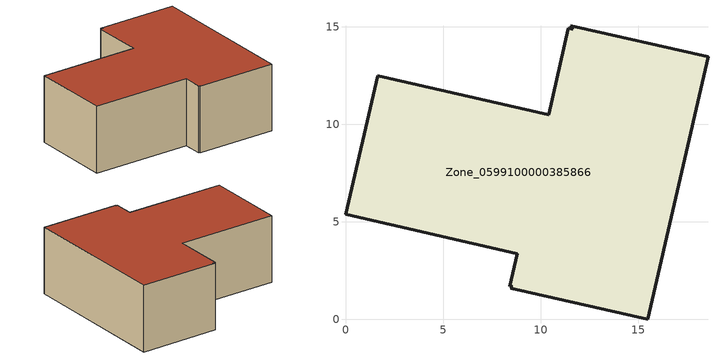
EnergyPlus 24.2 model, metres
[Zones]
Zone_0599100000385866
 floor ground (C_G): 8.79,3.37 0,5.39 1.64,12.49 10.42,10.48 11.42,14.93 11.64,14.88 11.53,15.06 18.57,13.47 15.49,0 8.46,1.6 8.57,1.67 8.41,1.71 z4.06
 wall outside (C_F): 8.46,1.6 15.49,0 18.57,13.47 11.53,15.06 11.64,14.88 11.42,14.93 10.42,10.48 1.64,12.49 0,5.39 8.79,3.37 8.41,1.71 8.57,1.67 8.46,1.6 z4.06:10.05
 roof outside (C_R): 11.42,14.93 10.42,10.48 1.64,12.49 0,5.39 8.79,3.37 8.41,1.71 8.57,1.67 8.46,1.6 15.49,0 18.57,13.47 11.53,15.06 11.64,14.88 z10.05
[BUILDING]
Pand.0599100000385866: North Axis=0; Terrain=City; Loads Convergence Tolerance Value=0.04; Temperature Convergence Tolerance Value=0.4; Solar Distribution=FullExterior; Maximum Number of Warmup Days=25; Minimum Number of Warmup Days=1
[Site:Location]
Rotterdam.The.Hague.AP_ZH_NLD Design_Conditions: Latitude=51.96; Longitude=4.45; Time Zone=1; Elevation=-4.5
[SITE:GROUNDTEMPERATURE:BUILDINGSURFACE]
18, 18, 18, 18, 18, 18, 18, 18, 18, 18, 18, 18
[MATERIAL] Thermal Absorptance=0.9; Solar Absorptance=0.7; Visible Absorptance=0.7
Name | Roughness | Thickness | Conductivity | Density | Specific Heat
G.D.1992-2005 | MediumSmooth | 0.15 | 0.06 | 540 | 1210
F.D.1992-2005 | Rough | 0.3 | 0.12 | 1920 | 840
R.D.1992-2005 | MediumRough | 0.2 | 0.08 | 1500 | 1000
[CONSTRUCTION]
C_G: G.D.1992-2005
C_F: F.D.1992-2005
C_R: R.D.1992-2005
[ZONE]
Zone_0599100000385866: Type=1; Multiplier=1; Ceiling Height=Autocalculate; Volume=Autocalculate; Floor Area=autocalculate; Part of Total Floor Area=Yes
[ZONEINFILTRATION:DESIGNFLOWRATE]
Infil_Zone_0599100000385866: Zone or ZoneList or Space or SpaceList=Zone_0599100000385866; Schedule=AlwaysOn; Design Flow Rate Calculation Method=Flow/Area; Flow Rate per Floor Area=0.0021; Constant Term Coefficient=1; Temperature Term Coefficient=0; Velocity Term Coefficient=0; Velocity Squared Term Coefficient=0
[HVACTEMPLATE:ZONE:IDEALLOADSAIRSYSTEM]
Zone_0599100000385866: Maximum Heating Supply Air Temperature=50; Minimum Cooling Supply Air Temperature=13; Maximum Heating Supply Air Humidity Ratio=0.0156; Minimum Cooling Supply Air Humidity Ratio=0.0077; Heating Limit=NoLimit; Cooling Limit=NoLimit; Dehumidification Control Type=ConstantSensibleHeatRatio; Cooling Sensible Heat Ratio=0.7; Dehumidification Setpoint=60; Humidification Control Type=None; Humidification Setpoint=30; Outdoor Air Method=None; Outdoor Air Flow Rate per Person=0.00944; Outdoor Air Flow Rate per Zone Floor Area=0; Outdoor Air Flow Rate per Zone=0; Demand Controlled Ventilation Type=None; Outdoor Air Economizer Type=NoEconomizer; Heat Recovery Type=None; Sensible Heat Recovery Effectiveness=0.7; Latent Heat Recovery Effectiveness=0.65
[ZONECONTROL:THERMOSTAT]
ThermostatControl_Zone_0599100000385866: Zone or ZoneList=Zone_0599100000385866; Control Type Schedule=DualSetpointControlType; Control 1=Thermostat_Zone_0599100000385866; Temperature Difference Between Cutout And Setpoint=0
[THERMOSTATSETPOINT:DUALSETPOINT]
Thermostat_Zone_0599100000385866: Heating Setpoint Temperature Schedule=HeatingSetpoint_Zone_0599100000385866; Cooling Setpoint Temperature Schedule=CoolingSetpoint_Zone_0599100000385866
[SCHEDULE:COMPACT]
HeatingSetpoint_Zone_0599100000385866: Through: 12/31, For: AllDays, Until: 24:00, 21
CoolingSetpoint_Zone_0599100000385866: Through: 12/31, For: AllDays, Until: 24:00, 24
DualSetpointControlType: Through: 12/31, For: AllDays, Until: 24:00, 4
AlwaysOn: Through: 12/31, For: AllDays, Until: 24:00, 1
